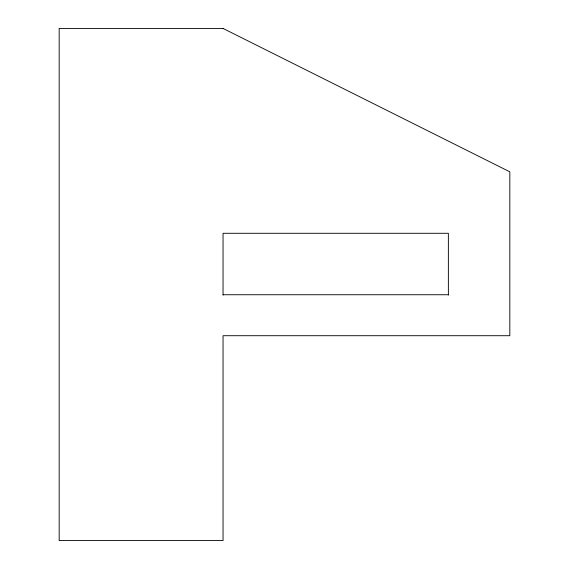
<?xml version="1.0" encoding="UTF-8"?>
<svg xmlns="http://www.w3.org/2000/svg" width="569" height="569" viewBox="0 0 569 569"><rect width="100%" height="100%" fill="white"/><g stroke="black" fill="none" stroke-linecap="round" stroke-linejoin="round"><path stroke-width="0.85" d="M223.048 294.742L448.372 294.742M448.372 295.098L448.372 233.29L223.048 233.29L223.048 295.098M223.048 28.45L59.176 28.45L59.176 540.55L223.048 540.55L223.048 335.71L509.824 335.71L509.824 171.838L223.048 28.45"/></g></svg>
